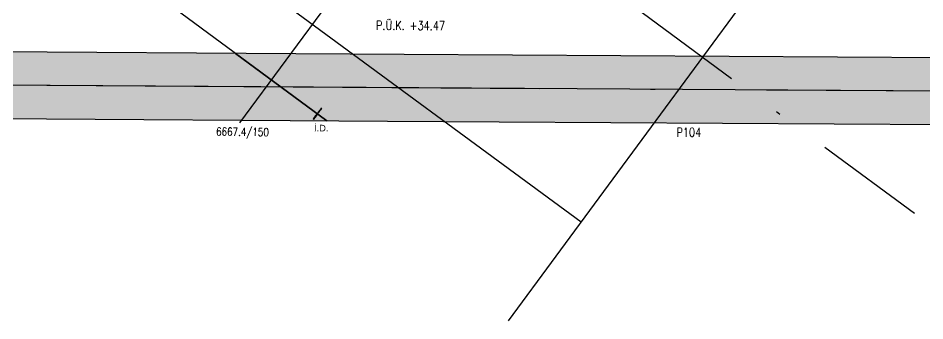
# Model space of a CAD drawing. Header units: millimetres. Extents: x 400392 to 401186, y 4543812 to 4544115.
# Drawn here: x 400724.87 to 400745.24, y 4544003.4 to 4544010.2 of the extents above; entities that cross this region are included whole.
import ezdxf
from ezdxf.enums import TextEntityAlignment as Align

# ---------------------------------------------------------------- set-up
doc = ezdxf.new("R2010")
doc.units = ezdxf.units.MM
for name, pattern in [('ACAD_ISO05W100', [33, 24, -3, 0, -3, 0, -3]), ('AKS', [3, 2.5, -0.25, 0, -0.25]), ('CONTINU', [0]), ('DASHDOT2', [0.5, 0.25, -0.125, 0, -0.125])]:
    doc.linetypes.add(name, pattern=pattern)
for name, color, linetype in [('aks prota', 2, 'AKS'), ('iderzi_PROTA', 3, 'Continuous'), ('kolon tarama prota', 252, 'Continuous'), ('lperde prota', 4, 'Continuous'), ('perde prota', 1, 'Continuous'), ('PRT-AL-TUNEL_EKSENI', 14, 'DASHDOT2'), ('st_s_su tutucu', 2, 'Continuous'), ('tnot prota', 4, 'Continuous'), ('tperde prota', 6, 'Continuous')]:
    doc.layers.add(name, color=color, linetype=linetype)
doc.styles.add('text25_PROTA', font='Arial.ttf', dxfattribs={"height": 25})
doc.styles.add('tkolon', font='romanstw.shx')
doc.styles.add('TNOT', font='romanstw.shx', dxfattribs={"width": 0.8, "height": 250})

msp = doc.modelspace()

# ---------------------------------------------------------------- hatches: boundary and pattern name
at = {"layer": 'kolon tarama prota'}
h = msp.add_hatch(color=256, dxfattribs=at)
h.dxf.hatch_style = 1
h.paths.add_polyline_path([(400731.80435, 4544007.89617), (400666.40778, 4544008.31037), (400666.58448, 4544036.20981), (400688.85022, 4544036.06878), (400690.97319, 4544038.95223), (400692.18111, 4544038.06288), (400689.60499, 4544034.56397), (400667.77496, 4544034.70224), (400667.61726, 4544009.80274), (400729.75018, 4544009.40921)])
h = msp.add_hatch(color=256, dxfattribs=at)
h.dxf.hatch_style = 1
h.paths.add_polyline_path([(400779.82827, 4544009.09204), (400731.11046, 4544009.4006), (400729.75018, 4544009.40921), (400731.80435, 4544007.89617), (400733.16549, 4544007.88755), (400778.81879, 4544007.5984), (400778.81689, 4544007.29841), (400779.81687, 4544007.29208)])

# ---------------------------------------------------------------- linework, layer by layer
at = {"layer": 'aks prota', "ltscale": 10}
for p, q in [((400729.84998, 4544007.84503), (400757.53829, 4544045.45151)), ((400729.84998, 4544007.84503), (400757.53829, 4544045.45151)), ((400729.84998, 4544007.84503), (400757.53829, 4544045.45151)), ((400737.52004, 4544005.61281), (400688.68297, 4544041.56979)), ((400737.52004, 4544005.61281), (400688.68297, 4544041.56979)), ((400737.52004, 4544005.61281), (400688.68297, 4544041.56979)), ((400735.88957, 4544003.3983), (400763.57787, 4544041.00478)), ((400735.88957, 4544003.3983), (400763.57787, 4544041.00478)), ((400735.88957, 4544003.3983), (400763.57787, 4544041.00478)), ((400826.87954, 4544008.04402), (400660.96365, 4544009.09486)), ((400826.87954, 4544008.04402), (400660.96365, 4544009.09486)), ((400808.45787, 4544008.1607), (400685.04767, 4544008.94232))]:
    msp.add_line(p, q, dxfattribs=at)
at = {"layer": 'iderzi_PROTA', "linetype": 'ACAD_ISO05W100', "lineweight": 30, "ltscale": 2}
msp.add_line((400731.80435, 4544007.89617), (400728.24211, 4544010.52001), dxfattribs=at)
at = {"layer": 'perde prota'}
for p, q in [((400731.11046, 4544009.4006), (400667.61726, 4544009.80274)), ((400729.75018, 4544009.40921), (400731.80435, 4544007.89617)), ((400779.82827, 4544009.09204), (400731.11046, 4544009.4006)), ((400666.40778, 4544008.31037), (400733.16549, 4544007.88755)), ((400733.16549, 4544007.88755), (400778.81879, 4544007.5984))]:
    msp.add_line(p, q, dxfattribs=at)
at = {"layer": 'PRT-AL-TUNEL_EKSENI', "ltscale": 10}
msp.add_line((400745.00731, 4544005.81251), (400691.4103, 4544045.27407), dxfattribs=at)
at = {"layer": 'st_s_su tutucu', "linetype": 'CONTINU', "ltscale": 0.2}
for p, q in [((400731.64957, 4544008.13241), (400731.6218, 4544008.0947)), ((400731.62502, 4544008.09233), (400731.65279, 4544008.13004)), ((400731.64782, 4544008.13763), (400731.64594, 4544008.13508)), ((400731.64594, 4544008.13508), (400731.64957, 4544008.13241)), ((400731.65145, 4544008.13496), (400731.64782, 4544008.13763)), ((400731.67383, 4544008.16536), (400731.65145, 4544008.13496)), ((400731.65279, 4544008.13004), (400731.65641, 4544008.12737)), ((400731.65467, 4544008.13259), (400731.67705, 4544008.16299)), ((400731.65829, 4544008.12992), (400731.65467, 4544008.13259)), ((400731.65641, 4544008.12737), (400731.65829, 4544008.12992)), ((400731.6721, 4544008.17988), (400731.66973, 4544008.17666)), ((400731.66973, 4544008.17666), (400731.67383, 4544008.16536)), ((400731.69143, 4544008.16565), (400731.6721, 4544008.17988)), ((400731.67705, 4544008.16299), (400731.68905, 4544008.16243)), ((400731.68905, 4544008.16243), (400731.69143, 4544008.16565)), ((400731.49423, 4544007.9383), (400731.4966, 4544007.94152)), ((400731.51356, 4544007.92407), (400731.49423, 4544007.9383)), ((400731.4966, 4544007.94152), (400731.50861, 4544007.94096)), ((400731.50861, 4544007.94096), (400731.53099, 4544007.97136)), ((400731.53421, 4544007.96899), (400731.51183, 4544007.93859)), ((400731.51183, 4544007.93859), (400731.51593, 4544007.92729)), ((400731.51593, 4544007.92729), (400731.51356, 4544007.92407)), ((400731.52736, 4544007.97403), (400731.52924, 4544007.97658)), ((400731.53099, 4544007.97136), (400731.52736, 4544007.97403)), ((400731.52924, 4544007.97658), (400731.53287, 4544007.97391)), ((400731.53287, 4544007.97391), (400731.56063, 4544008.01162)), ((400731.53783, 4544007.96632), (400731.53421, 4544007.96899)), ((400731.56385, 4544008.00925), (400731.53609, 4544007.97154)), ((400731.53609, 4544007.97154), (400731.53971, 4544007.96887)), ((400731.53971, 4544007.96887), (400731.53783, 4544007.96632)), ((400731.55701, 4544008.01429), (400731.55889, 4544008.01684)), ((400731.56063, 4544008.01162), (400731.55701, 4544008.01429)), ((400731.55889, 4544008.01684), (400731.56251, 4544008.01417)), ((400731.56251, 4544008.01417), (400731.58983, 4544008.05128)), ((400731.56748, 4544008.00658), (400731.56385, 4544008.00925)), ((400731.59305, 4544008.04891), (400731.56573, 4544008.0118)), ((400731.56573, 4544008.0118), (400731.56936, 4544008.00913)), ((400731.56936, 4544008.00913), (400731.56748, 4544008.00658)), ((400731.58737, 4544008.05889), (400731.5846, 4544008.05514)), ((400731.5846, 4544008.05514), (400731.58983, 4544008.05128)), ((400731.5926, 4544008.05504), (400731.58737, 4544008.05889)), ((400731.61992, 4544008.09215), (400731.5926, 4544008.05504)), ((400731.59305, 4544008.04891), (400731.59829, 4544008.04505)), ((400731.59582, 4544008.05267), (400731.62314, 4544008.08978)), ((400731.60106, 4544008.04881), (400731.59582, 4544008.05267)), ((400731.59829, 4544008.04505), (400731.60106, 4544008.04881)), ((400731.61818, 4544008.09737), (400731.6163, 4544008.09482)), ((400731.6163, 4544008.09482), (400731.61992, 4544008.09215)), ((400731.6218, 4544008.0947), (400731.61818, 4544008.09737)), ((400731.62314, 4544008.08978), (400731.62677, 4544008.08711)), ((400731.62865, 4544008.08966), (400731.62502, 4544008.09233)), ((400731.62677, 4544008.08711), (400731.62865, 4544008.08966))]:
    msp.add_line(p, q, dxfattribs=at)

# ---------------------------------------------------------------- texts
at = {"layer": 'iderzi_PROTA', "linetype": 'ACAD_ISO05W100', "style": 'text25_PROTA'}
msp.add_text('İ.D.', height=0.15, rotation=359.637118, dxfattribs=at).set_placement((400731.51555, 4544007.65572))
at = {"layer": 'lperde prota', "style": 'tkolon', "width": 0.8}
msp.add_text('6667.4/150', height=0.18, rotation=359.276634, dxfattribs=at).set_placement((400729.31652, 4544007.654), align=Align.MIDDLE_LEFT)
at = {"layer": 'tnot prota', "style": 'TNOT', "width": 0.8}
msp.add_text('P.Ü.K. +34.47', height=0.2, rotation=359.637118, dxfattribs=at).set_placement((400732.91054, 4544010.04004), align=Align.MIDDLE_LEFT)
at = {"layer": 'tperde prota', "style": 'tkolon', "width": 0.8}
msp.add_text('P104', height=0.2, rotation=0.106409, dxfattribs=at).set_placement((400739.66161, 4544007.63562), align=Align.MIDDLE_LEFT)

doc.saveas('drawing.dxf')
